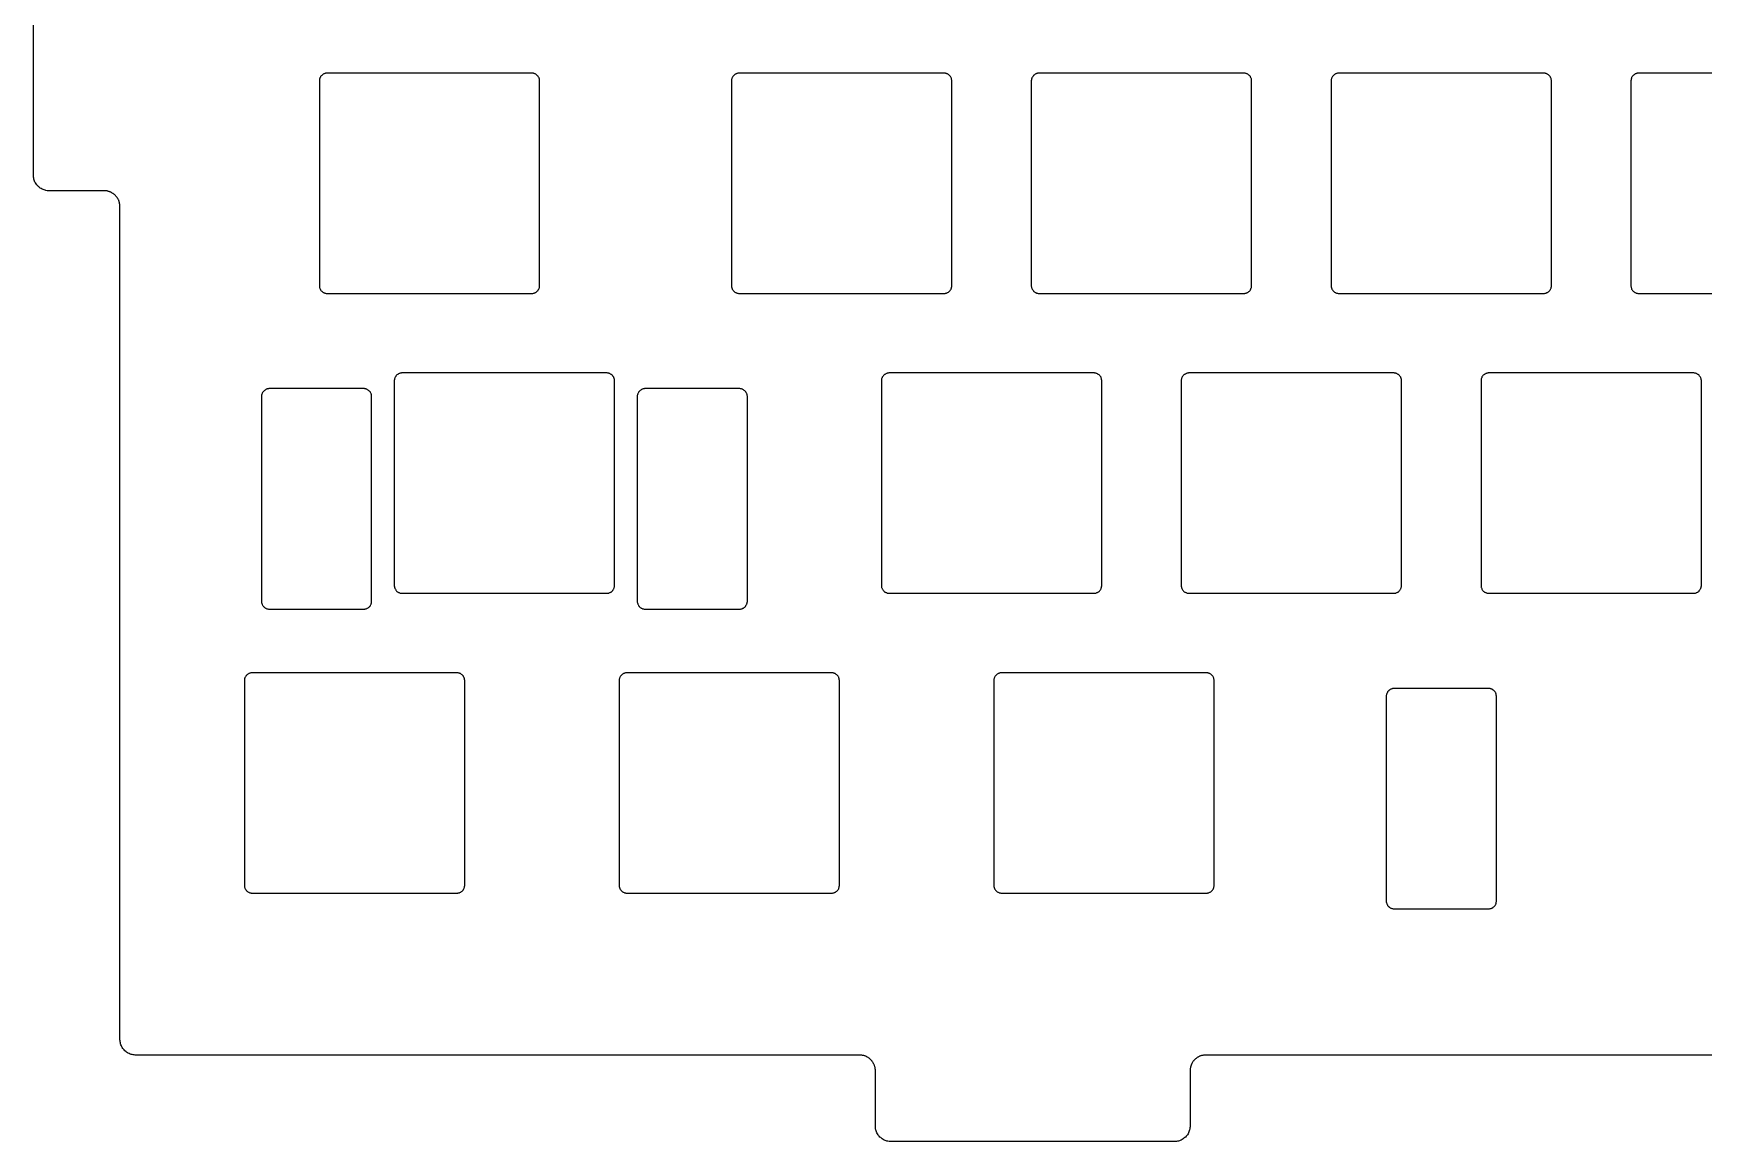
# Model space of a CAD drawing. Header units: millimetres. Extents: x -6 to 321, y -6 to 135.
# Drawn here: x -5.5 to 100.6, y -5.5 to 64.9 of the extents above; entities that cross this region are included whole.
import ezdxf

# ---------------------------------------------------------------- set-up
doc = ezdxf.new("R2010")
doc.units = ezdxf.units.MM
doc.layers.add('CUTOUTS', color=1, linetype='Continuous')
doc.layers.add('OUTLINE', color=7, linetype='Continuous')

msp = doc.modelspace()

# ---------------------------------------------------------------- linework, layer by layer
at = {"layer": 'CUTOUTS'}
for points in [[(13.01, 48.41), (13.04, 48.4), (13.07, 48.4), (13.1, 48.39), (13.14, 48.39), (13.17, 48.39), (26.17, 48.39), (26.2, 48.39), (26.23, 48.39), (26.27, 48.4), (26.3, 48.4), (26.33, 48.41), (26.36, 48.43), (26.39, 48.44), (26.42, 48.45), (26.45, 48.47), (26.47, 48.49), (26.5, 48.51), (26.52, 48.53), (26.54, 48.56), (26.57, 48.58), (26.58, 48.61), (26.6, 48.64), (26.62, 48.67), (26.63, 48.7), (26.64, 48.73), (26.65, 48.76), (26.66, 48.79), (26.66, 48.82), (26.67, 48.85), (26.67, 48.89), (26.67, 61.89), (26.67, 61.92), (26.66, 61.95), (26.66, 61.99), (26.65, 62.02), (26.64, 62.05), (26.63, 62.08), (26.62, 62.11), (26.6, 62.14), (26.58, 62.17), (26.57, 62.19), (26.54, 62.22), (26.52, 62.24), (26.5, 62.26), (26.47, 62.28), (26.45, 62.3), (26.42, 62.32), (26.39, 62.34), (26.36, 62.35), (26.33, 62.36), (26.3, 62.37), (26.27, 62.38), (26.23, 62.38), (26.2, 62.39), (26.17, 62.39), (13.17, 62.39), (13.14, 62.39), (13.1, 62.38), (13.07, 62.38), (13.04, 62.37), (13.01, 62.36), (12.98, 62.35), (12.95, 62.34), (12.92, 62.32), (12.89, 62.3), (12.86, 62.28), (12.84, 62.26), (12.82, 62.24), (12.79, 62.22), (12.77, 62.19), (12.75, 62.17), (12.74, 62.14), (12.72, 62.11), (12.71, 62.08), (12.7, 62.05), (12.69, 62.02), (12.68, 61.99), (12.67, 61.95), (12.67, 61.92), (12.67, 61.89), (12.67, 48.89), (12.67, 48.85), (12.67, 48.82), (12.68, 48.79), (12.69, 48.76), (12.7, 48.73), (12.71, 48.7), (12.72, 48.67), (12.74, 48.64), (12.75, 48.61), (12.77, 48.58), (12.79, 48.56), (12.82, 48.53), (12.84, 48.51), (12.86, 48.49), (12.89, 48.47), (12.92, 48.45), (12.95, 48.44), (12.98, 48.43)], [(39.23, 48.4), (39.26, 48.4), (39.3, 48.39), (39.33, 48.39), (39.36, 48.39), (52.36, 48.39), (52.4, 48.39), (52.43, 48.39), (52.46, 48.4), (52.49, 48.4), (52.52, 48.41), (52.55, 48.43), (52.58, 48.44), (52.61, 48.45), (52.64, 48.47), (52.67, 48.49), (52.69, 48.51), (52.72, 48.53), (52.74, 48.56), (52.76, 48.58), (52.78, 48.61), (52.8, 48.64), (52.81, 48.67), (52.82, 48.7), (52.84, 48.73), (52.85, 48.76), (52.85, 48.79), (52.86, 48.82), (52.86, 48.85), (52.86, 48.89), (52.86, 61.89), (52.86, 61.92), (52.86, 61.95), (52.85, 61.99), (52.85, 62.02), (52.84, 62.05), (52.82, 62.08), (52.81, 62.11), (52.8, 62.14), (52.78, 62.17), (52.76, 62.19), (52.74, 62.22), (52.72, 62.24), (52.69, 62.26), (52.67, 62.28), (52.64, 62.3), (52.61, 62.32), (52.58, 62.34), (52.55, 62.35), (52.52, 62.36), (52.49, 62.37), (52.46, 62.38), (52.43, 62.38), (52.4, 62.39), (52.36, 62.39), (39.36, 62.39), (39.33, 62.39), (39.3, 62.38), (39.26, 62.38), (39.23, 62.37), (39.2, 62.36), (39.17, 62.35), (39.14, 62.34), (39.11, 62.32), (39.08, 62.3), (39.06, 62.28), (39.03, 62.26), (39.01, 62.24), (38.99, 62.22), (38.97, 62.19), (38.95, 62.17), (38.93, 62.14), (38.91, 62.11), (38.9, 62.08), (38.89, 62.05), (38.88, 62.02), (38.87, 61.99), (38.87, 61.95), (38.86, 61.92), (38.86, 61.89), (38.86, 48.89), (38.86, 48.85), (38.87, 48.82), (38.87, 48.79), (38.88, 48.76), (38.89, 48.73), (38.9, 48.7), (38.91, 48.67), (38.93, 48.64), (38.95, 48.61), (38.97, 48.58), (38.99, 48.56), (39.01, 48.53), (39.03, 48.51), (39.06, 48.49), (39.08, 48.47), (39.11, 48.45), (39.14, 48.44), (39.17, 48.43), (39.2, 48.41)], [(58.28, 48.4), (58.31, 48.4), (58.35, 48.39), (58.38, 48.39), (58.41, 48.39), (71.41, 48.39), (71.45, 48.39), (71.48, 48.39), (71.51, 48.4), (71.54, 48.4), (71.57, 48.41), (71.6, 48.43), (71.63, 48.44), (71.66, 48.45), (71.69, 48.47), (71.72, 48.49), (71.74, 48.51), (71.77, 48.53), (71.79, 48.56), (71.81, 48.58), (71.83, 48.61), (71.85, 48.64), (71.86, 48.67), (71.87, 48.7), (71.89, 48.73), (71.9, 48.76), (71.9, 48.79), (71.91, 48.82), (71.91, 48.85), (71.91, 48.89), (71.91, 61.89), (71.91, 61.92), (71.91, 61.95), (71.9, 61.99), (71.9, 62.02), (71.89, 62.05), (71.87, 62.08), (71.86, 62.11), (71.85, 62.14), (71.83, 62.17), (71.81, 62.19), (71.79, 62.22), (71.77, 62.24), (71.74, 62.26), (71.72, 62.28), (71.69, 62.3), (71.66, 62.32), (71.63, 62.34), (71.6, 62.35), (71.57, 62.36), (71.54, 62.37), (71.51, 62.38), (71.48, 62.38), (71.45, 62.39), (71.41, 62.39), (58.41, 62.39), (58.38, 62.39), (58.35, 62.38), (58.31, 62.38), (58.28, 62.37), (58.25, 62.36), (58.22, 62.35), (58.19, 62.34), (58.16, 62.32), (58.13, 62.3), (58.11, 62.28), (58.08, 62.26), (58.06, 62.24), (58.04, 62.22), (58.02, 62.19), (58, 62.17), (57.98, 62.14), (57.96, 62.11), (57.95, 62.08), (57.94, 62.05), (57.93, 62.02), (57.92, 61.99), (57.92, 61.95), (57.91, 61.92), (57.91, 61.89), (57.91, 48.89), (57.91, 48.85), (57.92, 48.82), (57.92, 48.79), (57.93, 48.76), (57.94, 48.73), (57.95, 48.7), (57.96, 48.67), (57.98, 48.64), (58, 48.61), (58.02, 48.58), (58.04, 48.56), (58.06, 48.53), (58.08, 48.51), (58.11, 48.49), (58.13, 48.47), (58.16, 48.45), (58.19, 48.44), (58.22, 48.43), (58.25, 48.41)], [(77.33, 48.4), (77.36, 48.4), (77.4, 48.39), (77.43, 48.39), (77.46, 48.39), (90.46, 48.39), (90.5, 48.39), (90.53, 48.39), (90.56, 48.4), (90.59, 48.4), (90.62, 48.41), (90.65, 48.43), (90.68, 48.44), (90.71, 48.45), (90.74, 48.47), (90.77, 48.49), (90.79, 48.51), (90.82, 48.53), (90.84, 48.56), (90.86, 48.58), (90.88, 48.61), (90.9, 48.64), (90.91, 48.67), (90.92, 48.7), (90.94, 48.73), (90.95, 48.76), (90.95, 48.79), (90.96, 48.82), (90.96, 48.85), (90.96, 48.89), (90.96, 61.89), (90.96, 61.92), (90.96, 61.95), (90.95, 61.99), (90.95, 62.02), (90.94, 62.05), (90.92, 62.08), (90.91, 62.11), (90.9, 62.14), (90.88, 62.17), (90.86, 62.19), (90.84, 62.22), (90.82, 62.24), (90.79, 62.26), (90.77, 62.28), (90.74, 62.3), (90.71, 62.32), (90.68, 62.34), (90.65, 62.35), (90.62, 62.36), (90.59, 62.37), (90.56, 62.38), (90.53, 62.38), (90.5, 62.39), (90.46, 62.39), (77.46, 62.39), (77.43, 62.39), (77.4, 62.38), (77.36, 62.38), (77.33, 62.37), (77.3, 62.36), (77.27, 62.35), (77.24, 62.34), (77.21, 62.32), (77.18, 62.3), (77.16, 62.28), (77.13, 62.26), (77.11, 62.24), (77.09, 62.22), (77.07, 62.19), (77.05, 62.17), (77.03, 62.14), (77.01, 62.11), (77, 62.08), (76.99, 62.05), (76.98, 62.02), (76.97, 61.99), (76.97, 61.95), (76.96, 61.92), (76.96, 61.89), (76.96, 48.89), (76.96, 48.85), (76.97, 48.82), (76.97, 48.79), (76.98, 48.76), (76.99, 48.73), (77, 48.7), (77.01, 48.67), (77.03, 48.64), (77.05, 48.61), (77.07, 48.58), (77.09, 48.56), (77.11, 48.53), (77.13, 48.51), (77.16, 48.49), (77.18, 48.47), (77.21, 48.45), (77.24, 48.44), (77.27, 48.43), (77.3, 48.41)], [(17.77, 29.36), (17.8, 29.35), (17.83, 29.35), (17.87, 29.34), (17.9, 29.34), (17.93, 29.34), (30.93, 29.34), (30.96, 29.34), (31, 29.34), (31.03, 29.35), (31.06, 29.35), (31.09, 29.36), (31.12, 29.38), (31.15, 29.39), (31.18, 29.4), (31.21, 29.42), (31.24, 29.44), (31.26, 29.46), (31.28, 29.48), (31.31, 29.51), (31.33, 29.53), (31.35, 29.56), (31.36, 29.59), (31.38, 29.62), (31.39, 29.65), (31.4, 29.68), (31.41, 29.71), (31.42, 29.74), (31.43, 29.77), (31.43, 29.8), (31.43, 29.84), (31.43, 42.84), (31.43, 42.87), (31.43, 42.9), (31.42, 42.94), (31.41, 42.97), (31.4, 43), (31.39, 43.03), (31.38, 43.06), (31.36, 43.09), (31.35, 43.12), (31.33, 43.14), (31.31, 43.17), (31.28, 43.19), (31.26, 43.21), (31.24, 43.23), (31.21, 43.25), (31.18, 43.27), (31.15, 43.29), (31.12, 43.3), (31.09, 43.31), (31.06, 43.32), (31.03, 43.33), (31, 43.33), (30.96, 43.34), (30.93, 43.34), (17.93, 43.34), (17.9, 43.34), (17.87, 43.33), (17.83, 43.33), (17.8, 43.32), (17.77, 43.31), (17.74, 43.3), (17.71, 43.29), (17.68, 43.27), (17.65, 43.25), (17.63, 43.23), (17.6, 43.21), (17.58, 43.19), (17.56, 43.17), (17.53, 43.14), (17.52, 43.12), (17.5, 43.09), (17.48, 43.06), (17.47, 43.03), (17.46, 43), (17.45, 42.97), (17.44, 42.94), (17.44, 42.9), (17.43, 42.87), (17.43, 42.84), (17.43, 29.84), (17.43, 29.8), (17.44, 29.77), (17.44, 29.74), (17.45, 29.71), (17.46, 29.68), (17.47, 29.65), (17.48, 29.62), (17.5, 29.59), (17.52, 29.56), (17.53, 29.53), (17.56, 29.51), (17.58, 29.48), (17.6, 29.46), (17.63, 29.44), (17.65, 29.42), (17.68, 29.4), (17.71, 29.39), (17.74, 29.38)], [(48.73, 29.36), (48.76, 29.35), (48.79, 29.35), (48.82, 29.34), (48.85, 29.34), (48.89, 29.34), (61.89, 29.34), (61.92, 29.34), (61.95, 29.34), (61.99, 29.35), (62.02, 29.35), (62.05, 29.36), (62.08, 29.38), (62.11, 29.39), (62.14, 29.4), (62.17, 29.42), (62.19, 29.44), (62.22, 29.46), (62.24, 29.48), (62.26, 29.51), (62.28, 29.53), (62.3, 29.56), (62.32, 29.59), (62.34, 29.62), (62.35, 29.65), (62.36, 29.68), (62.37, 29.71), (62.38, 29.74), (62.38, 29.77), (62.39, 29.8), (62.39, 29.84), (62.39, 42.84), (62.39, 42.87), (62.38, 42.9), (62.38, 42.94), (62.37, 42.97), (62.36, 43), (62.35, 43.03), (62.34, 43.06), (62.32, 43.09), (62.3, 43.12), (62.28, 43.14), (62.26, 43.17), (62.24, 43.19), (62.22, 43.21), (62.19, 43.23), (62.17, 43.25), (62.14, 43.27), (62.11, 43.29), (62.08, 43.3), (62.05, 43.31), (62.02, 43.32), (61.99, 43.33), (61.95, 43.33), (61.92, 43.34), (61.89, 43.34), (48.89, 43.34), (48.85, 43.34), (48.82, 43.33), (48.79, 43.33), (48.76, 43.32), (48.73, 43.31), (48.7, 43.3), (48.67, 43.29), (48.64, 43.27), (48.61, 43.25), (48.58, 43.23), (48.56, 43.21), (48.53, 43.19), (48.51, 43.17), (48.49, 43.14), (48.47, 43.12), (48.45, 43.09), (48.44, 43.06), (48.43, 43.03), (48.41, 43), (48.4, 42.97), (48.4, 42.94), (48.39, 42.9), (48.39, 42.87), (48.39, 42.84), (48.39, 29.84), (48.39, 29.8), (48.39, 29.77), (48.4, 29.74), (48.4, 29.71), (48.41, 29.68), (48.43, 29.65), (48.44, 29.62), (48.45, 29.59), (48.47, 29.56), (48.49, 29.53), (48.51, 29.51), (48.53, 29.48), (48.56, 29.46), (48.58, 29.44), (48.61, 29.42), (48.64, 29.4), (48.67, 29.39), (48.7, 29.38)], [(67.81, 29.35), (67.84, 29.35), (67.87, 29.34), (67.9, 29.34), (67.94, 29.34), (80.94, 29.34), (80.97, 29.34), (81, 29.34), (81.04, 29.35), (81.07, 29.35), (81.1, 29.36), (81.13, 29.38), (81.16, 29.39), (81.19, 29.4), (81.22, 29.42), (81.24, 29.44), (81.27, 29.46), (81.29, 29.48), (81.31, 29.51), (81.33, 29.53), (81.35, 29.56), (81.37, 29.59), (81.39, 29.62), (81.4, 29.65), (81.41, 29.68), (81.42, 29.71), (81.43, 29.74), (81.43, 29.77), (81.44, 29.8), (81.44, 29.84), (81.44, 42.84), (81.44, 42.87), (81.43, 42.9), (81.43, 42.94), (81.42, 42.97), (81.41, 43), (81.4, 43.03), (81.39, 43.06), (81.37, 43.09), (81.35, 43.12), (81.33, 43.14), (81.31, 43.17), (81.29, 43.19), (81.27, 43.21), (81.24, 43.23), (81.22, 43.25), (81.19, 43.27), (81.16, 43.29), (81.13, 43.3), (81.1, 43.31), (81.07, 43.32), (81.04, 43.33), (81, 43.33), (80.97, 43.34), (80.94, 43.34), (67.94, 43.34), (67.9, 43.34), (67.87, 43.33), (67.84, 43.33), (67.81, 43.32), (67.78, 43.31), (67.75, 43.3), (67.72, 43.29), (67.69, 43.27), (67.66, 43.25), (67.63, 43.23), (67.61, 43.21), (67.58, 43.19), (67.56, 43.17), (67.54, 43.14), (67.52, 43.12), (67.5, 43.09), (67.49, 43.06), (67.48, 43.03), (67.46, 43), (67.45, 42.97), (67.45, 42.94), (67.44, 42.9), (67.44, 42.87), (67.44, 42.84), (67.44, 29.84), (67.44, 29.8), (67.44, 29.77), (67.45, 29.74), (67.45, 29.71), (67.46, 29.68), (67.48, 29.65), (67.49, 29.62), (67.5, 29.59), (67.52, 29.56), (67.54, 29.53), (67.56, 29.51), (67.58, 29.48), (67.61, 29.46), (67.63, 29.44), (67.66, 29.42), (67.69, 29.4), (67.72, 29.39), (67.75, 29.38), (67.78, 29.36)], [(86.83, 29.36), (86.86, 29.35), (86.89, 29.35), (86.92, 29.34), (86.95, 29.34), (86.99, 29.34), (99.99, 29.34), (100.02, 29.34), (100.05, 29.34), (100.09, 29.35), (100.12, 29.35), (100.15, 29.36), (100.18, 29.38), (100.21, 29.39), (100.24, 29.4), (100.27, 29.42), (100.29, 29.44), (100.32, 29.46), (100.34, 29.48), (100.36, 29.51), (100.38, 29.53), (100.4, 29.56), (100.42, 29.59), (100.44, 29.62), (100.45, 29.65), (100.46, 29.68), (100.47, 29.71), (100.48, 29.74), (100.48, 29.77), (100.49, 29.8), (100.49, 29.84), (100.49, 42.84), (100.49, 42.87), (100.48, 42.9), (100.48, 42.94), (100.47, 42.97), (100.46, 43), (100.45, 43.03), (100.44, 43.06), (100.42, 43.09), (100.4, 43.12), (100.38, 43.14), (100.36, 43.17), (100.34, 43.19), (100.32, 43.21), (100.29, 43.23), (100.27, 43.25), (100.24, 43.27), (100.21, 43.29), (100.18, 43.3), (100.15, 43.31), (100.12, 43.32), (100.09, 43.33), (100.05, 43.33), (100.02, 43.34), (99.99, 43.34), (86.99, 43.34), (86.95, 43.34), (86.92, 43.33), (86.89, 43.33), (86.86, 43.32), (86.83, 43.31), (86.8, 43.3), (86.77, 43.29), (86.74, 43.27), (86.71, 43.25), (86.68, 43.23), (86.66, 43.21), (86.63, 43.19), (86.61, 43.17), (86.59, 43.14), (86.57, 43.12), (86.55, 43.09), (86.54, 43.06), (86.53, 43.03), (86.51, 43), (86.5, 42.97), (86.5, 42.94), (86.49, 42.9), (86.49, 42.87), (86.49, 42.84), (86.49, 29.84), (86.49, 29.8), (86.49, 29.77), (86.5, 29.74), (86.5, 29.71), (86.51, 29.68), (86.53, 29.65), (86.54, 29.62), (86.55, 29.59), (86.57, 29.56), (86.59, 29.53), (86.61, 29.51), (86.63, 29.48), (86.66, 29.46), (86.68, 29.44), (86.71, 29.42), (86.74, 29.4), (86.77, 29.39), (86.8, 29.38)], [(9.33, 28.36), (9.36, 28.35), (9.4, 28.35), (9.43, 28.34), (9.46, 28.34), (9.49, 28.34), (15.49, 28.34), (15.53, 28.34), (15.56, 28.34), (15.59, 28.35), (15.62, 28.35), (15.65, 28.36), (15.68, 28.38), (15.71, 28.39), (15.74, 28.4), (15.77, 28.42), (15.8, 28.44), (15.82, 28.46), (15.85, 28.48), (15.87, 28.51), (15.89, 28.53), (15.91, 28.56), (15.93, 28.59), (15.94, 28.62), (15.96, 28.65), (15.97, 28.68), (15.98, 28.71), (15.98, 28.74), (15.99, 28.77), (15.99, 28.8), (15.99, 28.84), (15.99, 41.84), (15.99, 41.87), (15.99, 41.9), (15.98, 41.94), (15.98, 41.97), (15.97, 42), (15.96, 42.03), (15.94, 42.06), (15.93, 42.09), (15.91, 42.12), (15.89, 42.14), (15.87, 42.17), (15.85, 42.19), (15.82, 42.21), (15.8, 42.23), (15.77, 42.25), (15.74, 42.27), (15.71, 42.29), (15.68, 42.3), (15.65, 42.31), (15.62, 42.32), (15.59, 42.33), (15.56, 42.33), (15.53, 42.34), (15.49, 42.34), (9.49, 42.34), (9.46, 42.34), (9.43, 42.33), (9.4, 42.33), (9.36, 42.32), (9.33, 42.31), (9.3, 42.3), (9.27, 42.29), (9.24, 42.27), (9.22, 42.25), (9.19, 42.23), (9.16, 42.21), (9.14, 42.19), (9.12, 42.17), (9.1, 42.14), (9.08, 42.12), (9.06, 42.09), (9.04, 42.06), (9.03, 42.03), (9.02, 42), (9.01, 41.97), (9, 41.94), (9, 41.9), (8.99, 41.87), (8.99, 41.84), (8.99, 28.84), (8.99, 28.8), (9, 28.77), (9, 28.74), (9.01, 28.71), (9.02, 28.68), (9.03, 28.65), (9.04, 28.62), (9.06, 28.59), (9.08, 28.56), (9.1, 28.53), (9.12, 28.51), (9.14, 28.48), (9.16, 28.46), (9.19, 28.44), (9.22, 28.42), (9.24, 28.4), (9.27, 28.39), (9.3, 28.38)], [(33.24, 28.35), (33.27, 28.35), (33.3, 28.34), (33.34, 28.34), (33.37, 28.34), (39.37, 28.34), (39.4, 28.34), (39.43, 28.34), (39.47, 28.35), (39.5, 28.35), (39.53, 28.36), (39.56, 28.38), (39.59, 28.39), (39.62, 28.4), (39.65, 28.42), (39.67, 28.44), (39.7, 28.46), (39.72, 28.48), (39.75, 28.51), (39.77, 28.53), (39.78, 28.56), (39.8, 28.59), (39.82, 28.62), (39.83, 28.65), (39.84, 28.68), (39.85, 28.71), (39.86, 28.74), (39.86, 28.77), (39.87, 28.8), (39.87, 28.84), (39.87, 41.84), (39.87, 41.87), (39.86, 41.9), (39.86, 41.94), (39.85, 41.97), (39.84, 42), (39.83, 42.03), (39.82, 42.06), (39.8, 42.09), (39.78, 42.12), (39.77, 42.14), (39.75, 42.17), (39.72, 42.19), (39.7, 42.21), (39.67, 42.23), (39.65, 42.25), (39.62, 42.27), (39.59, 42.29), (39.56, 42.3), (39.53, 42.31), (39.5, 42.32), (39.47, 42.33), (39.43, 42.33), (39.4, 42.34), (39.37, 42.34), (33.37, 42.34), (33.34, 42.34), (33.3, 42.33), (33.27, 42.33), (33.24, 42.32), (33.21, 42.31), (33.18, 42.3), (33.15, 42.29), (33.12, 42.27), (33.09, 42.25), (33.06, 42.23), (33.04, 42.21), (33.02, 42.19), (32.99, 42.17), (32.97, 42.14), (32.95, 42.12), (32.94, 42.09), (32.92, 42.06), (32.91, 42.03), (32.9, 42), (32.89, 41.97), (32.88, 41.94), (32.87, 41.9), (32.87, 41.87), (32.87, 41.84), (32.87, 28.84), (32.87, 28.8), (32.87, 28.77), (32.88, 28.74), (32.89, 28.71), (32.9, 28.68), (32.91, 28.65), (32.92, 28.62), (32.94, 28.59), (32.95, 28.56), (32.97, 28.53), (32.99, 28.51), (33.02, 28.48), (33.04, 28.46), (33.06, 28.44), (33.09, 28.42), (33.12, 28.4), (33.15, 28.39), (33.18, 28.38), (33.21, 28.36)], [(8.28, 10.3), (8.31, 10.3), (8.34, 10.29), (8.37, 10.29), (8.41, 10.29), (21.41, 10.29), (21.44, 10.29), (21.47, 10.29), (21.5, 10.3), (21.54, 10.3), (21.57, 10.31), (21.6, 10.33), (21.63, 10.34), (21.66, 10.35), (21.68, 10.37), (21.71, 10.39), (21.74, 10.41), (21.76, 10.43), (21.78, 10.46), (21.8, 10.48), (21.82, 10.51), (21.84, 10.54), (21.85, 10.57), (21.87, 10.6), (21.88, 10.63), (21.89, 10.66), (21.9, 10.69), (21.9, 10.72), (21.91, 10.75), (21.91, 10.79), (21.91, 23.79), (21.91, 23.82), (21.9, 23.85), (21.9, 23.89), (21.89, 23.92), (21.88, 23.95), (21.87, 23.98), (21.85, 24.01), (21.84, 24.04), (21.82, 24.07), (21.8, 24.09), (21.78, 24.12), (21.76, 24.14), (21.74, 24.16), (21.71, 24.18), (21.68, 24.2), (21.66, 24.22), (21.63, 24.24), (21.6, 24.25), (21.57, 24.26), (21.54, 24.27), (21.5, 24.28), (21.47, 24.28), (21.44, 24.29), (21.41, 24.29), (8.41, 24.29), (8.37, 24.29), (8.34, 24.28), (8.31, 24.28), (8.28, 24.27), (8.25, 24.26), (8.21, 24.25), (8.19, 24.24), (8.16, 24.22), (8.13, 24.2), (8.1, 24.18), (8.08, 24.16), (8.05, 24.14), (8.03, 24.12), (8.01, 24.09), (7.99, 24.07), (7.97, 24.04), (7.96, 24.01), (7.94, 23.98), (7.93, 23.95), (7.92, 23.92), (7.92, 23.89), (7.91, 23.85), (7.91, 23.82), (7.91, 23.79), (7.91, 10.79), (7.91, 10.75), (7.91, 10.72), (7.92, 10.69), (7.92, 10.66), (7.93, 10.63), (7.94, 10.6), (7.96, 10.57), (7.97, 10.54), (7.99, 10.51), (8.01, 10.48), (8.03, 10.46), (8.05, 10.43), (8.08, 10.41), (8.1, 10.39), (8.13, 10.37), (8.16, 10.35), (8.19, 10.34), (8.21, 10.33), (8.25, 10.31)], [(32.09, 10.3), (32.12, 10.3), (32.15, 10.29), (32.19, 10.29), (32.22, 10.29), (45.22, 10.29), (45.25, 10.29), (45.28, 10.29), (45.32, 10.3), (45.35, 10.3), (45.38, 10.31), (45.41, 10.33), (45.44, 10.34), (45.47, 10.35), (45.5, 10.37), (45.52, 10.39), (45.55, 10.41), (45.57, 10.43), (45.59, 10.46), (45.62, 10.48), (45.63, 10.51), (45.65, 10.54), (45.67, 10.57), (45.68, 10.6), (45.69, 10.63), (45.7, 10.66), (45.71, 10.69), (45.71, 10.72), (45.72, 10.75), (45.72, 10.79), (45.72, 23.79), (45.72, 23.82), (45.71, 23.85), (45.71, 23.89), (45.7, 23.92), (45.69, 23.95), (45.68, 23.98), (45.67, 24.01), (45.65, 24.04), (45.63, 24.07), (45.62, 24.09), (45.59, 24.12), (45.57, 24.14), (45.55, 24.16), (45.52, 24.18), (45.5, 24.2), (45.47, 24.22), (45.44, 24.24), (45.41, 24.25), (45.38, 24.26), (45.35, 24.27), (45.32, 24.28), (45.28, 24.28), (45.25, 24.29), (45.22, 24.29), (32.22, 24.29), (32.19, 24.29), (32.15, 24.28), (32.12, 24.28), (32.09, 24.27), (32.06, 24.26), (32.03, 24.25), (32, 24.24), (31.97, 24.22), (31.94, 24.2), (31.91, 24.18), (31.89, 24.16), (31.87, 24.14), (31.84, 24.12), (31.82, 24.09), (31.8, 24.07), (31.79, 24.04), (31.77, 24.01), (31.76, 23.98), (31.75, 23.95), (31.74, 23.92), (31.73, 23.89), (31.72, 23.85), (31.72, 23.82), (31.72, 23.79), (31.72, 10.79), (31.72, 10.75), (31.72, 10.72), (31.73, 10.69), (31.74, 10.66), (31.75, 10.63), (31.76, 10.6), (31.77, 10.57), (31.79, 10.54), (31.8, 10.51), (31.82, 10.48), (31.84, 10.46), (31.87, 10.43), (31.89, 10.41), (31.91, 10.39), (31.94, 10.37), (31.97, 10.35), (32, 10.34), (32.03, 10.33), (32.06, 10.31)], [(55.87, 10.31), (55.9, 10.3), (55.93, 10.3), (55.97, 10.29), (56, 10.29), (56.03, 10.29), (69.03, 10.29), (69.06, 10.29), (69.1, 10.29), (69.13, 10.3), (69.16, 10.3), (69.19, 10.31), (69.22, 10.33), (69.25, 10.34), (69.28, 10.35), (69.31, 10.37), (69.34, 10.39), (69.36, 10.41), (69.38, 10.43), (69.41, 10.46), (69.43, 10.48), (69.45, 10.51), (69.46, 10.54), (69.48, 10.57), (69.49, 10.6), (69.5, 10.63), (69.51, 10.66), (69.52, 10.69), (69.53, 10.72), (69.53, 10.75), (69.53, 10.79), (69.53, 23.79), (69.53, 23.82), (69.53, 23.85), (69.52, 23.89), (69.51, 23.92), (69.5, 23.95), (69.49, 23.98), (69.48, 24.01), (69.46, 24.04), (69.45, 24.07), (69.43, 24.09), (69.41, 24.12), (69.38, 24.14), (69.36, 24.16), (69.34, 24.18), (69.31, 24.2), (69.28, 24.22), (69.25, 24.24), (69.22, 24.25), (69.19, 24.26), (69.16, 24.27), (69.13, 24.28), (69.1, 24.28), (69.06, 24.29), (69.03, 24.29), (56.03, 24.29), (56, 24.29), (55.97, 24.28), (55.93, 24.28), (55.9, 24.27), (55.87, 24.26), (55.84, 24.25), (55.81, 24.24), (55.78, 24.22), (55.75, 24.2), (55.73, 24.18), (55.7, 24.16), (55.68, 24.14), (55.66, 24.12), (55.63, 24.09), (55.62, 24.07), (55.6, 24.04), (55.58, 24.01), (55.57, 23.98), (55.56, 23.95), (55.55, 23.92), (55.54, 23.89), (55.54, 23.85), (55.53, 23.82), (55.53, 23.79), (55.53, 10.79), (55.53, 10.75), (55.54, 10.72), (55.54, 10.69), (55.55, 10.66), (55.56, 10.63), (55.57, 10.6), (55.58, 10.57), (55.6, 10.54), (55.62, 10.51), (55.63, 10.48), (55.66, 10.46), (55.68, 10.43), (55.7, 10.41), (55.73, 10.39), (55.75, 10.37), (55.78, 10.35), (55.81, 10.34), (55.84, 10.33)], [(80.84, 9.3), (80.87, 9.3), (80.9, 9.29), (80.94, 9.29), (80.97, 9.29), (86.97, 9.29), (87, 9.29), (87.03, 9.29), (87.07, 9.3), (87.1, 9.3), (87.13, 9.31), (87.16, 9.33), (87.19, 9.34), (87.22, 9.35), (87.25, 9.37), (87.27, 9.39), (87.3, 9.41), (87.32, 9.43), (87.34, 9.46), (87.37, 9.48), (87.38, 9.51), (87.4, 9.54), (87.42, 9.57), (87.43, 9.6), (87.44, 9.63), (87.45, 9.66), (87.46, 9.69), (87.46, 9.72), (87.47, 9.75), (87.47, 9.79), (87.47, 22.79), (87.47, 22.82), (87.46, 22.85), (87.46, 22.89), (87.45, 22.92), (87.44, 22.95), (87.43, 22.98), (87.42, 23.01), (87.4, 23.04), (87.38, 23.07), (87.37, 23.09), (87.34, 23.12), (87.32, 23.14), (87.3, 23.16), (87.27, 23.18), (87.25, 23.2), (87.22, 23.22), (87.19, 23.24), (87.16, 23.25), (87.13, 23.26), (87.1, 23.27), (87.07, 23.28), (87.03, 23.28), (87, 23.29), (86.97, 23.29), (80.97, 23.29), (80.94, 23.29), (80.9, 23.28), (80.87, 23.28), (80.84, 23.27), (80.81, 23.26), (80.78, 23.25), (80.75, 23.24), (80.72, 23.22), (80.69, 23.2), (80.66, 23.18), (80.64, 23.16), (80.62, 23.14), (80.59, 23.12), (80.57, 23.09), (80.55, 23.07), (80.54, 23.04), (80.52, 23.01), (80.51, 22.98), (80.5, 22.95), (80.49, 22.92), (80.48, 22.89), (80.47, 22.85), (80.47, 22.82), (80.47, 22.79), (80.47, 9.79), (80.47, 9.75), (80.47, 9.72), (80.48, 9.69), (80.49, 9.66), (80.5, 9.63), (80.51, 9.6), (80.52, 9.57), (80.54, 9.54), (80.55, 9.51), (80.57, 9.48), (80.59, 9.46), (80.62, 9.43), (80.64, 9.41), (80.66, 9.39), (80.69, 9.37), (80.72, 9.35), (80.75, 9.34), (80.78, 9.33), (80.81, 9.31)]]:
    msp.add_lwpolyline(points, close=True, dxfattribs=at)
msp.add_lwpolyline([(109.51, 62.39), (96.51, 62.39), (96.48, 62.39), (96.45, 62.38), (96.41, 62.38), (96.38, 62.37), (96.35, 62.36), (96.32, 62.35), (96.29, 62.34), (96.26, 62.32), (96.23, 62.3), (96.21, 62.28), (96.18, 62.26), (96.16, 62.24), (96.14, 62.22), (96.12, 62.19), (96.1, 62.17), (96.08, 62.14), (96.06, 62.11), (96.05, 62.08), (96.04, 62.05), (96.03, 62.02), (96.02, 61.99), (96.02, 61.95), (96.01, 61.92), (96.01, 61.89), (96.01, 48.89), (96.01, 48.85), (96.02, 48.82), (96.02, 48.79), (96.03, 48.76), (96.04, 48.73), (96.05, 48.7), (96.06, 48.67), (96.08, 48.64), (96.1, 48.61), (96.12, 48.58), (96.14, 48.56), (96.16, 48.53), (96.18, 48.51), (96.21, 48.49), (96.23, 48.47), (96.26, 48.45), (96.29, 48.44), (96.32, 48.43), (96.35, 48.41), (96.38, 48.4), (96.41, 48.4), (96.45, 48.39), (96.48, 48.39), (96.51, 48.39), (109.51, 48.39)], dxfattribs=at)
at = {"layer": 'OUTLINE'}
msp.add_lwpolyline([(146.77, 0), (69.01, 0), (68.99, 0), (68.95, 0), (68.92, 0), (68.89, -0.01), (68.85, -0.01), (68.82, -0.02), (68.79, -0.02), (68.76, -0.03), (68.73, -0.04), (68.69, -0.05), (68.66, -0.06), (68.63, -0.07), (68.6, -0.08), (68.57, -0.1), (68.54, -0.11), (68.51, -0.13), (68.49, -0.14), (68.46, -0.16), (68.43, -0.18), (68.4, -0.2), (68.38, -0.22), (68.35, -0.24), (68.33, -0.26), (68.3, -0.28), (68.28, -0.3), (68.26, -0.33), (68.24, -0.35), (68.22, -0.38), (68.2, -0.4), (68.18, -0.43), (68.16, -0.46), (68.14, -0.49), (68.13, -0.51), (68.11, -0.54), (68.1, -0.57), (68.08, -0.6), (68.07, -0.63), (68.06, -0.66), (68.05, -0.69), (68.04, -0.73), (68.03, -0.76), (68.02, -0.79), (68.02, -0.82), (68.01, -0.85), (68.01, -0.89), (68, -0.92), (68, -0.95), (68, -0.99), (68, -1.01), (68, -4.5), (68, -4.57), (67.99, -4.63), (67.98, -4.7), (67.97, -4.76), (67.95, -4.82), (67.92, -4.88), (67.9, -4.94), (67.87, -5), (67.83, -5.06), (67.79, -5.11), (67.75, -5.16), (67.71, -5.21), (67.66, -5.25), (67.61, -5.29), (67.56, -5.33), (67.5, -5.37), (67.44, -5.4), (67.38, -5.42), (67.32, -5.45), (67.26, -5.47), (67.2, -5.48), (67.13, -5.49), (67.07, -5.5), (67, -5.5), (49, -5.5), (48.93, -5.5), (48.87, -5.49), (48.8, -5.48), (48.74, -5.47), (48.68, -5.45), (48.62, -5.42), (48.56, -5.4), (48.5, -5.37), (48.44, -5.33), (48.39, -5.29), (48.34, -5.25), (48.29, -5.21), (48.25, -5.16), (48.21, -5.11), (48.17, -5.06), (48.13, -5), (48.1, -4.94), (48.08, -4.88), (48.05, -4.82), (48.03, -4.76), (48.02, -4.7), (48.01, -4.63), (48, -4.57), (48, -4.5), (48, -1.01), (48, -0.99), (48, -0.95), (48, -0.92), (47.99, -0.89), (47.99, -0.85), (47.98, -0.82), (47.98, -0.79), (47.97, -0.76), (47.96, -0.73), (47.95, -0.69), (47.94, -0.66), (47.93, -0.63), (47.92, -0.6), (47.9, -0.57), (47.89, -0.54), (47.87, -0.51), (47.86, -0.49), (47.84, -0.46), (47.82, -0.43), (47.8, -0.4), (47.78, -0.38), (47.76, -0.35), (47.74, -0.33), (47.72, -0.3), (47.7, -0.28), (47.67, -0.26), (47.65, -0.24), (47.62, -0.22), (47.6, -0.2), (47.57, -0.18), (47.54, -0.16), (47.51, -0.14), (47.49, -0.13), (47.46, -0.11), (47.43, -0.1), (47.4, -0.08), (47.37, -0.07), (47.34, -0.06), (47.31, -0.05), (47.27, -0.04), (47.24, -0.03), (47.21, -0.02), (47.18, -0.02), (47.15, -0.01), (47.11, -0.01), (47.08, 0), (47.05, 0), (47.01, 0), (46.99, 0), (1.02, 0), (0.98, 0), (0.97, 0), (0.9, 0.01), (0.84, 0.01), (0.77, 0.03), (0.71, 0.04), (0.65, 0.06), (0.59, 0.09), (0.53, 0.12), (0.47, 0.15), (0.42, 0.19), (0.37, 0.23), (0.32, 0.27), (0.27, 0.32), (0.23, 0.37), (0.19, 0.42), (0.15, 0.47), (0.12, 0.53), (0.09, 0.59), (0.06, 0.65), (0.04, 0.71), (0.03, 0.77), (0.01, 0.84), (0.01, 0.9), (0, 0.97), (0, 0.98), (0, 1.02), (0, 53.9), (0, 53.92), (0, 53.96), (0, 53.99), (-0.01, 54.03), (-0.01, 54.06), (-0.02, 54.09), (-0.02, 54.12), (-0.03, 54.16), (-0.04, 54.19), (-0.05, 54.22), (-0.06, 54.25), (-0.07, 54.28), (-0.08, 54.31), (-0.1, 54.34), (-0.11, 54.37), (-0.13, 54.4), (-0.14, 54.43), (-0.16, 54.45), (-0.18, 54.48), (-0.2, 54.51), (-0.22, 54.53), (-0.24, 54.56), (-0.26, 54.58), (-0.28, 54.61), (-0.3, 54.63), (-0.33, 54.65), (-0.35, 54.67), (-0.38, 54.7), (-0.4, 54.72), (-0.43, 54.73), (-0.46, 54.75), (-0.49, 54.77), (-0.51, 54.79), (-0.54, 54.8), (-0.57, 54.82), (-0.6, 54.83), (-0.63, 54.84), (-0.66, 54.85), (-0.69, 54.86), (-0.73, 54.87), (-0.76, 54.88), (-0.79, 54.89), (-0.82, 54.9), (-0.85, 54.9), (-0.89, 54.91), (-0.92, 54.91), (-0.95, 54.91), (-0.99, 54.91), (-1.01, 54.91), (-4.5, 54.91), (-4.57, 54.91), (-4.63, 54.92), (-4.7, 54.93), (-4.76, 54.95), (-4.82, 54.97), (-4.88, 54.99), (-4.94, 55.02), (-5, 55.05), (-5.06, 55.08), (-5.11, 55.12), (-5.16, 55.16), (-5.21, 55.21), (-5.25, 55.25), (-5.29, 55.3), (-5.33, 55.36), (-5.37, 55.41), (-5.4, 55.47), (-5.42, 55.53), (-5.45, 55.59), (-5.47, 55.65), (-5.48, 55.72), (-5.49, 55.78), (-5.5, 55.85), (-5.5, 55.91), (-5.5, 73.91)], dxfattribs=at)

doc.saveas('drawing.dxf')
